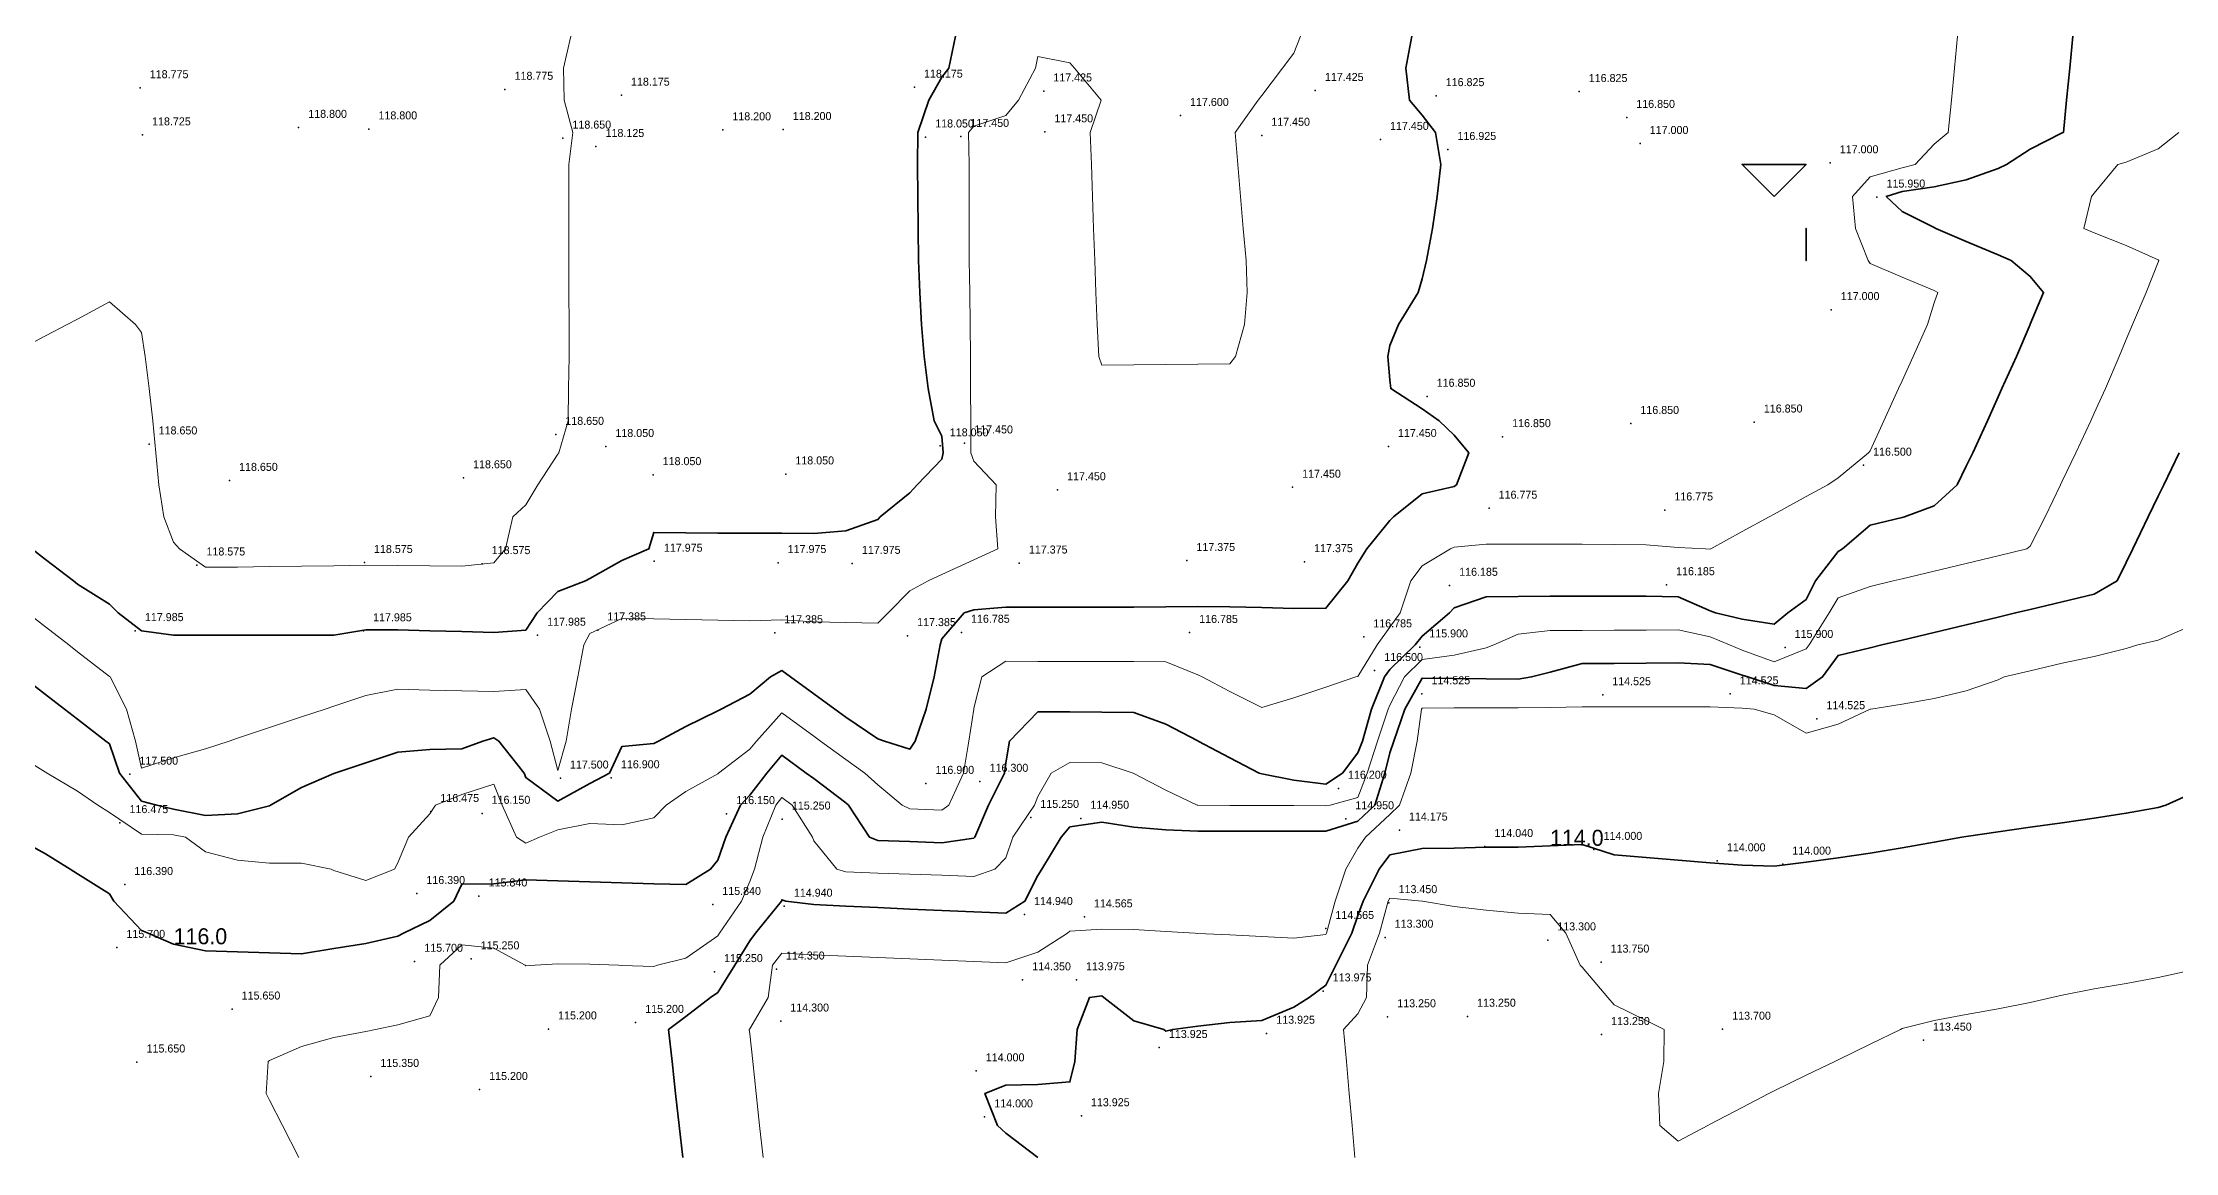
# Model space of a CAD drawing. Header units: metres. Extents: x 287882 to 288136, y 62808 to 63073.
# Drawn here: x 288023.5 to 288090.1, y 62846.2 to 62880.8 of the extents above; entities that cross this region are included whole.
import ezdxf

# ---------------------------------------------------------------- set-up
doc = ezdxf.new("R2010")
doc.units = ezdxf.units.M
for name, color, linetype in [('TOPO-CONT-PRIMARY', 2, 'Continuous'), ('TOPO-CONT-SECONDARY', 253, 'Continuous'), ('TOPO-CONT-TEXT', 3, 'Continuous'), ('TOPO-POINTS', 1, 'Continuous')]:
    doc.layers.add(name, color=color, linetype=linetype)

msp = doc.modelspace()

# ---------------------------------------------------------------- linework, layer by layer
at = {"layer": 'TOPO-CONT-PRIMARY', "lineweight": 35}
for points, elevation in [([(288022.653, 62856.043), (288023.6, 62855.52), (288024.364, 62855.043), (288024.6, 62854.896), (288025.6, 62854.271), (288025.733, 62854.043), (288026.6, 62853.127), (288026.807, 62853.043), (288027.6, 62852.699), (288028.6, 62852.49), (288029.6, 62852.459), (288030.6, 62852.428), (288031.6, 62852.397), (288032.6, 62852.566), (288033.6, 62852.719), (288034.6, 62852.954), (288034.782, 62853.043), (288035.6, 62853.441), (288036.349, 62854.043), (288036.6, 62854.578), (288037.6, 62854.581), (288038.6, 62854.716), (288039.6, 62854.684), (288040.6, 62854.652), (288041.6, 62854.621), (288042.6, 62854.585), (288043.6, 62854.564), (288044.374, 62855.043), (288044.6, 62855.322), (288044.85, 62856.043), (288045.305, 62857.043), (288045.6, 62857.35), (288046.135, 62858.043), (288046.6, 62858.598), (288047.366, 62858.043), (288047.6, 62857.874), (288048.6, 62857.116), (288048.679, 62857.043), (288049.344, 62856.043), (288049.6, 62855.94), (288050.6, 62855.905), (288051.6, 62855.87), (288052.6, 62856.015), (288052.628, 62856.043), (288053.056, 62857.043), (288053.558, 62858.043), (288053.6, 62858.365), (288053.712, 62859.043), (288054.6, 62859.951), (288055.6, 62859.95), (288056.6, 62859.949), (288057.6, 62859.938), (288058.6, 62859.572), (288059.6, 62859.046), (288059.606, 62859.043), (288060.6, 62858.521), (288061.508, 62858.043), (288061.6, 62858.02), (288062.6, 62857.823), (288063.6, 62857.7), (288064.112, 62858.043), (288064.6, 62858.672), (288064.736, 62859.043), (288065.023, 62860.043), (288065.424, 62861.043), (288065.6, 62861.273), (288066.386, 62862.043), (288066.6, 62862.321), (288067.46, 62863.043), (288067.6, 62863.202), (288068.6, 62863.545), (288069.6, 62863.559), (288070.6, 62863.562), (288071.6, 62863.564), (288072.6, 62863.566), (288073.6, 62863.569), (288074.6, 62863.548), (288075.6, 62863.106), (288075.768, 62863.043), (288076.6, 62862.846), (288077.6, 62862.69), (288078.029, 62863.043), (288078.6, 62863.463), (288078.896, 62864.043), (288079.6, 62864.957), (288079.738, 62865.043), (288080.6, 62865.786), (288081.6, 62866.025), (288081.676, 62866.043), (288082.6, 62866.384), (288083.323, 62867.043), (288083.6, 62867.621), (288083.803, 62868.043), (288084.261, 62869.043), (288084.6, 62869.785), (288084.718, 62870.043), (288085.17, 62871.043), (288085.594, 62872.043), (288085.6, 62872.058), (288086.018, 62873.043), (288085.6, 62873.547), (288085.007, 62874.043), (288084.6, 62874.216), (288083.6, 62874.641), (288082.651, 62875.043), (288082.6, 62875.075), (288081.6, 62875.571), (288081.102, 62876.043), (288081.6, 62876.195), (288082.6, 62876.343), (288083.6, 62876.561), (288084.6, 62876.914), (288084.856, 62877.043), (288085.6, 62877.518), (288086.6, 62878.025), (288086.642, 62878.043), (288086.738, 62879.043), (288086.834, 62880.043), (288086.931, 62881.043)], 116), ([(288022.891, 62861.043), (288023.6, 62860.497), (288024.188, 62860.043), (288024.6, 62859.726), (288025.485, 62859.043), (288025.6, 62858.954), (288025.911, 62858.043), (288026.6, 62857.171), (288027.08, 62857.043), (288027.6, 62856.921), (288028.6, 62856.716), (288029.6, 62856.772), (288030.6, 62857.026), (288030.623, 62857.043), (288031.6, 62857.594), (288032.6, 62858.031), (288032.632, 62858.043), (288033.6, 62858.367), (288034.6, 62858.701), (288035.6, 62858.784), (288036.6, 62858.801), (288037.258, 62859.043), (288037.6, 62859.146), (288037.763, 62859.043), (288038.551, 62858.043), (288038.6, 62857.901), (288039.6, 62857.167), (288040.6, 62857.718), (288041.213, 62858.043), (288041.6, 62858.872), (288042.6, 62858.967), (288042.75, 62859.043), (288043.6, 62859.502), (288044.6, 62859.99), (288044.704, 62860.043), (288045.6, 62860.502), (288046.248, 62861.043), (288046.6, 62861.241), (288046.873, 62861.043), (288047.6, 62860.517), (288048.254, 62860.043), (288048.6, 62859.793), (288049.6, 62859.108), (288049.804, 62859.043), (288050.6, 62858.792), (288050.762, 62859.043), (288051.108, 62860.043), (288051.36, 62861.043), (288051.549, 62862.043), (288051.6, 62862.23), (288052.298, 62863.043), (288052.6, 62863.138), (288053.6, 62863.222), (288054.6, 62863.221), (288055.6, 62863.221), (288056.6, 62863.223), (288057.6, 62863.225), (288058.6, 62863.237), (288059.6, 62863.244), (288060.6, 62863.231), (288061.6, 62863.209), (288062.6, 62863.185), (288063.6, 62863.189), (288064.284, 62864.043), (288064.6, 62864.598), (288064.879, 62865.043), (288065.6, 62865.924), (288065.705, 62866.043), (288066.6, 62866.759), (288067.6, 62866.988), (288067.682, 62867.043), (288068.063, 62868.043), (288067.6, 62868.591), (288067.14, 62869.043), (288066.6, 62869.416), (288065.624, 62870.043), (288065.6, 62870.316), (288065.536, 62871.043), (288065.6, 62871.395), (288065.868, 62872.043), (288066.477, 62873.043), (288066.6, 62873.467), (288066.741, 62874.043), (288066.931, 62875.043), (288067.072, 62876.043), (288067.183, 62877.043), (288067.02, 62878.043), (288066.6, 62878.583), (288066.211, 62879.043), (288066.094, 62880.043), (288066.284, 62881.043)], 117), ([(288023.17, 62865.043), (288023.6, 62864.712), (288024.467, 62864.043), (288024.6, 62863.941), (288025.6, 62863.314), (288025.872, 62863.043), (288026.6, 62862.484), (288027.6, 62862.345), (288028.6, 62862.345), (288029.6, 62862.344), (288030.6, 62862.344), (288031.6, 62862.343), (288032.6, 62862.345), (288033.6, 62862.513), (288034.6, 62862.511), (288035.6, 62862.485), (288036.6, 62862.46), (288037.6, 62862.435), (288038.6, 62862.507), (288038.957, 62863.043), (288039.6, 62863.716), (288040.463, 62864.043), (288040.6, 62864.122), (288041.6, 62864.674), (288042.445, 62865.043), (288042.6, 62865.557), (288043.6, 62865.543), (288044.6, 62865.533), (288045.6, 62865.53), (288046.6, 62865.533), (288047.6, 62865.522), (288048.6, 62865.606), (288049.6, 62865.962), (288049.673, 62866.043), (288050.6, 62866.795), (288050.83, 62867.043), (288051.6, 62867.844), (288051.637, 62868.043), (288051.6, 62868.557), (288051.358, 62869.043), (288051.175, 62870.043), (288051.052, 62871.043), (288050.967, 62872.043), (288050.907, 62873.043), (288050.866, 62874.043), (288050.855, 62875.043), (288050.845, 62876.043), (288050.835, 62877.043), (288050.845, 62878.043), (288051.197, 62879.043), (288051.6, 62879.762), (288051.814, 62880.043), (288052.021, 62881.043)], 118), ([(288077.6, 62876.043), (288078.6, 62877.043), (288077.6, 62877.043), (288076.6, 62877.043), (288077.6, 62876.043)], 117), ([(288078.6, 62874.043), (288078.6, 62874.043), (288078.6, 62875.043), (288078.6, 62874.043), (288078.6, 62874.043)], 117), ([(288043.505, 62846.043), (288043.392, 62847.043), (288043.283, 62848.043), (288043.171, 62849.043), (288043.064, 62850.043), (288043.6, 62850.45), (288044.368, 62851.043), (288044.6, 62851.199), (288045.134, 62852.043), (288045.6, 62852.806), (288045.782, 62853.043), (288046.588, 62854.043), (288046.6, 62854.09), (288046.724, 62854.043), (288047.6, 62853.942), (288048.6, 62853.892), (288049.6, 62853.844), (288050.6, 62853.799), (288051.6, 62853.756), (288052.6, 62853.715), (288053.6, 62853.675), (288054.196, 62854.043), (288054.6, 62854.844), (288054.719, 62855.043), (288055.324, 62856.043), (288055.6, 62856.363), (288056.6, 62856.515), (288057.6, 62856.35), (288058.6, 62856.272), (288059.6, 62856.23), (288060.6, 62856.229), (288061.6, 62856.228), (288062.6, 62856.227), (288063.6, 62856.226), (288064.6, 62856.539), (288065.125, 62857.043), (288065.437, 62858.043), (288065.6, 62858.679), (288065.723, 62859.043), (288066.063, 62860.043), (288066.6, 62861.003), (288067.6, 62860.995), (288068.6, 62860.987), (288069.6, 62860.978), (288070.024, 62861.043), (288070.6, 62861.193), (288071.6, 62861.465), (288072.6, 62861.468), (288073.6, 62861.474), (288074.6, 62861.48), (288075.6, 62861.43), (288076.6, 62861.103), (288076.774, 62861.043), (288077.6, 62860.772), (288078.6, 62860.68), (288079.114, 62861.043), (288079.6, 62861.717), (288080.6, 62861.956), (288080.965, 62862.043), (288081.6, 62862.195), (288082.6, 62862.435), (288083.6, 62862.674), (288084.6, 62862.913), (288085.143, 62863.043), (288085.6, 62863.153), (288086.6, 62863.392), (288087.6, 62863.631), (288088.315, 62864.043), (288088.6, 62864.616), (288088.806, 62865.043), (288089.289, 62866.043), (288089.6, 62866.689), (288089.771, 62867.043), (288090.254, 62868.043)], 115), ([(288054.599, 62846.043), (288053.6, 62846.803), (288053.342, 62847.043), (288052.944, 62848.043), (288053.6, 62848.306), (288054.6, 62848.32), (288055.6, 62848.403), (288055.753, 62849.043), (288055.828, 62850.043), (288056.213, 62851.043), (288056.6, 62851.086), (288056.665, 62851.043), (288057.6, 62850.307), (288058.537, 62850.043), (288058.6, 62849.992), (288058.811, 62850.043), (288059.6, 62850.148), (288060.6, 62850.255), (288061.6, 62850.319), (288062.6, 62850.734), (288063.074, 62851.043), (288063.6, 62851.422), (288063.911, 62852.043), (288064.408, 62853.043), (288064.6, 62853.594), (288064.757, 62854.043), (288065.263, 62855.043), (288065.6, 62855.494), (288066.6, 62855.687), (288067.6, 62855.701), (288068.6, 62855.73), (288069.6, 62855.735), (288070.6, 62855.773), (288071.6, 62855.813), (288072.6, 62855.496), (288073.6, 62855.406), (288074.6, 62855.323), (288075.6, 62855.245), (288076.6, 62855.166), (288077.6, 62855.135), (288078.6, 62855.258), (288079.6, 62855.398), (288080.6, 62855.548), (288081.6, 62855.709), (288082.6, 62855.882), (288083.469, 62856.043), (288083.6, 62856.063), (288084.6, 62856.214), (288085.6, 62856.353), (288086.6, 62856.489), (288087.6, 62856.635), (288088.6, 62856.791), (288089.6, 62856.973), (288089.833, 62857.043), (288090.6, 62857.381)], 114)]:
    msp.add_lwpolyline(points, dxfattribs=dict(at, elevation=elevation))
at = {"layer": 'TOPO-CONT-SECONDARY', "lineweight": 13}
for points, elevation in [([(288022.6, 62858.696), (288023.6, 62858.073), (288023.651, 62858.043), (288024.6, 62857.482), (288025.229, 62857.043), (288025.6, 62856.809), (288026.6, 62856.136), (288027.6, 62856.112), (288027.968, 62856.043), (288028.6, 62855.582), (288029.6, 62855.321), (288030.6, 62855.228), (288031.6, 62855.232), (288032.52, 62855.043), (288032.6, 62855.004), (288033.6, 62854.685), (288034.502, 62855.043), (288034.6, 62855.242), (288034.937, 62856.043), (288035.6, 62856.775), (288035.786, 62857.043), (288036.6, 62857.375), (288037.6, 62857.692), (288037.863, 62857.043), (288038.311, 62856.043), (288038.6, 62855.852), (288039.035, 62856.043), (288039.6, 62856.272), (288040.6, 62856.468), (288041.6, 62856.432), (288042.6, 62856.644), (288042.99, 62857.043), (288043.6, 62857.469), (288044.6, 62858.016), (288044.627, 62858.043), (288045.6, 62858.79), (288045.81, 62859.043), (288046.6, 62859.919), (288047.6, 62859.195), (288047.81, 62859.043), (288048.6, 62858.472), (288049.192, 62858.043), (288049.6, 62857.672), (288050.361, 62857.043), (288050.6, 62856.923), (288051.6, 62856.888), (288051.813, 62857.043), (288052.275, 62858.043), (288052.442, 62859.043), (288052.596, 62860.043), (288052.6, 62860.072), (288052.851, 62861.043), (288053.6, 62861.532), (288054.6, 62861.531), (288055.6, 62861.531), (288056.6, 62861.53), (288057.6, 62861.529), (288058.6, 62861.513), (288059.6, 62861.113), (288059.733, 62861.043), (288060.6, 62860.588), (288061.6, 62860.091), (288062.6, 62860.394), (288063.6, 62860.73), (288064.534, 62861.043), (288064.6, 62861.053), (288065.203, 62862.043), (288065.6, 62862.597), (288065.918, 62863.043), (288066.252, 62864.043), (288066.6, 62864.51), (288067.487, 62865.043), (288067.6, 62865.091), (288068.6, 62865.187), (288069.6, 62865.19), (288070.6, 62865.19), (288071.6, 62865.191), (288072.6, 62865.182), (288073.6, 62865.172), (288074.6, 62865.082), (288075.459, 62865.043), (288075.6, 62865.037), (288075.619, 62865.043), (288076.6, 62865.58), (288077.449, 62866.043), (288077.6, 62866.126), (288078.6, 62866.672), (288079.279, 62867.043), (288079.6, 62867.258), (288080.552, 62868.043), (288080.6, 62868.106), (288081.029, 62869.043), (288081.487, 62870.043), (288081.6, 62870.292), (288081.944, 62871.043), (288082.39, 62872.043), (288082.6, 62872.724), (288082.712, 62873.043), (288082.6, 62873.104), (288081.6, 62873.528), (288080.6, 62873.953), (288080.536, 62874.043), (288080.143, 62875.043), (288080.05, 62876.043), (288080.6, 62876.66), (288081.6, 62876.938), (288082.006, 62877.043), (288082.6, 62877.673), (288083.042, 62878.043), (288083.139, 62879.043), (288083.235, 62880.043), (288083.331, 62881.043)], 116.5), ([(288022.6, 62871.156), (288023.6, 62871.687), (288024.273, 62872.043), (288024.6, 62872.217), (288025.6, 62872.748), (288026.414, 62872.043), (288026.6, 62871.797), (288026.715, 62871.043), (288026.84, 62870.043), (288026.947, 62869.043), (288027.04, 62868.043), (288027.14, 62867.043), (288027.297, 62866.043), (288027.6, 62865.25), (288027.787, 62865.043), (288028.6, 62864.47), (288029.6, 62864.471), (288030.6, 62864.487), (288031.6, 62864.502), (288032.6, 62864.517), (288033.6, 62864.529), (288034.6, 62864.521), (288035.6, 62864.512), (288036.6, 62864.498), (288037.6, 62864.609), (288037.966, 62865.043), (288038.195, 62866.043), (288038.6, 62866.421), (288038.98, 62867.043), (288039.6, 62867.994), (288039.631, 62868.043), (288039.922, 62869.043), (288039.938, 62870.043), (288039.954, 62871.043), (288039.954, 62872.043), (288039.951, 62873.043), (288039.948, 62874.043), (288039.946, 62875.043), (288039.943, 62876.043), (288039.951, 62877.043), (288040.067, 62878.043), (288039.8, 62879.043), (288039.785, 62880.043), (288040.009, 62881.043)], 118.5), ([(288023.031, 62863.043), (288023.6, 62862.604), (288024.327, 62862.043), (288024.6, 62861.833), (288025.6, 62861.062), (288025.613, 62861.043), (288026.123, 62860.043), (288026.41, 62859.043), (288026.6, 62858.197), (288027.6, 62858.514), (288028.6, 62858.797), (288029.338, 62859.043), (288029.6, 62859.131), (288030.6, 62859.465), (288031.6, 62859.799), (288032.331, 62860.043), (288032.6, 62860.133), (288033.6, 62860.467), (288034.6, 62860.66), (288035.6, 62860.634), (288036.6, 62860.609), (288037.6, 62860.592), (288038.6, 62860.648), (288039.026, 62860.043), (288039.362, 62859.043), (288039.6, 62858.128), (288039.858, 62859.043), (288040.034, 62860.043), (288040.224, 62861.043), (288040.412, 62862.043), (288040.6, 62862.395), (288041.6, 62862.873), (288042.6, 62862.853), (288043.6, 62862.834), (288044.6, 62862.815), (288045.6, 62862.799), (288046.6, 62862.829), (288047.6, 62862.768), (288048.6, 62862.745), (288049.6, 62862.724), (288049.918, 62863.043), (288050.6, 62863.735), (288051.172, 62864.043), (288051.6, 62864.241), (288052.6, 62864.701), (288053.347, 62865.043), (288053.275, 62866.043), (288053.294, 62867.043), (288052.6, 62867.78), (288052.506, 62868.043), (288052.506, 62869.043), (288052.499, 62870.043), (288052.491, 62871.043), (288052.481, 62872.043), (288052.469, 62873.043), (288052.457, 62874.043), (288052.454, 62875.043), (288052.451, 62876.043), (288052.448, 62877.043), (288052.437, 62878.043), (288052.6, 62878.233), (288053.6, 62878.57), (288053.998, 62879.043), (288054.523, 62880.043), (288054.6, 62880.415), (288055.6, 62880.209), (288055.739, 62880.043), (288056.575, 62879.043), (288056.235, 62878.043), (288056.27, 62877.043), (288056.306, 62876.043), (288056.341, 62875.043), (288056.377, 62874.043), (288056.412, 62873.043), (288056.448, 62872.043), (288056.501, 62871.043), (288056.6, 62870.779), (288057.6, 62870.79), (288058.6, 62870.8), (288059.6, 62870.811), (288060.6, 62870.822), (288060.77, 62871.043), (288061.05, 62872.043), (288061.139, 62873.043), (288061.106, 62874.043), (288061.018, 62875.043), (288060.93, 62876.043), (288060.843, 62877.043), (288060.767, 62878.043), (288061.484, 62879.043), (288061.6, 62879.197), (288062.242, 62880.043), (288062.6, 62880.515), (288062.802, 62881.043)], 117.5), ([(288031.516, 62846.043), (288031.004, 62847.043), (288030.6, 62847.833), (288030.492, 62848.043), (288030.553, 62849.043), (288030.6, 62849.07), (288031.6, 62849.512), (288032.6, 62849.793), (288033.6, 62849.978), (288033.909, 62850.043), (288034.6, 62850.184), (288035.6, 62850.467), (288035.87, 62851.043), (288035.916, 62852.043), (288036.6, 62852.685), (288037.6, 62852.573), (288038.578, 62852.043), (288038.6, 62852.027), (288038.89, 62852.043), (288039.6, 62852.091), (288040.6, 62852.076), (288041.495, 62852.043), (288041.6, 62852.04), (288042.6, 62852.005), (288042.714, 62852.043), (288043.6, 62852.267), (288044.6, 62852.958), (288044.651, 62853.043), (288045.339, 62854.043), (288045.6, 62854.654), (288045.742, 62855.043), (288046.01, 62856.043), (288046.417, 62857.043), (288046.6, 62857.276), (288046.922, 62857.043), (288047.555, 62856.043), (288047.6, 62855.926), (288048.317, 62855.043), (288048.6, 62854.957), (288049.6, 62854.922), (288050.6, 62854.888), (288051.6, 62854.853), (288052.6, 62854.818), (288053.26, 62855.043), (288053.6, 62855.4), (288053.821, 62856.043), (288054.497, 62857.043), (288054.6, 62857.317), (288055.018, 62858.043), (288055.6, 62858.369), (288056.6, 62858.368), (288057.572, 62858.043), (288057.6, 62858.031), (288058.6, 62857.505), (288059.58, 62857.043), (288059.6, 62857.04), (288060.6, 62857.036), (288061.6, 62857.032), (288062.6, 62857.028), (288063.6, 62857.024), (288063.73, 62857.043), (288064.6, 62857.285), (288064.884, 62858.043), (288065.208, 62859.043), (288065.543, 62860.043), (288065.6, 62860.165), (288066.051, 62861.043), (288066.6, 62861.587), (288067.6, 62861.723), (288068.6, 62861.957), (288068.846, 62862.043), (288069.6, 62862.379), (288070.6, 62862.495), (288071.6, 62862.498), (288072.6, 62862.501), (288073.6, 62862.504), (288074.6, 62862.511), (288075.6, 62862.293), (288076.211, 62862.043), (288076.6, 62861.884), (288077.6, 62861.512), (288078.6, 62861.922), (288078.695, 62862.043), (288079.323, 62863.043), (288079.6, 62863.513), (288080.6, 62863.871), (288081.32, 62864.043), (288081.6, 62864.11), (288082.6, 62864.35), (288083.6, 62864.589), (288084.6, 62864.828), (288085.499, 62865.043), (288085.6, 62865.124), (288086.065, 62866.043), (288086.547, 62867.043), (288086.6, 62867.154), (288087.029, 62868.043), (288087.493, 62869.043), (288087.6, 62869.279), (288087.949, 62870.043), (288088.375, 62871.043), (288088.6, 62871.576), (288088.798, 62872.043), (288089.222, 62873.043), (288089.6, 62873.995), (288089.62, 62874.043), (288089.6, 62874.059), (288088.6, 62874.509), (288087.6, 62874.904), (288087.272, 62875.043), (288087.518, 62876.043), (288087.6, 62876.144), (288088.334, 62877.043), (288088.6, 62877.116), (288089.6, 62877.532), (288090.241, 62878.043)], 115.5), ([(288046.014, 62846.043), (288045.907, 62847.043), (288045.8, 62848.043), (288045.692, 62849.043), (288045.6, 62849.902), (288045.585, 62850.043), (288045.6, 62850.056), (288046.173, 62851.043), (288046.314, 62852.043), (288046.6, 62852.417), (288047.6, 62852.373), (288048.6, 62852.329), (288049.6, 62852.285), (288050.6, 62852.244), (288051.6, 62852.201), (288052.6, 62852.157), (288053.6, 62852.122), (288054.6, 62852.453), (288055.522, 62853.043), (288055.6, 62853.109), (288056.6, 62853.175), (288057.6, 62853.158), (288058.6, 62853.099), (288059.509, 62853.043), (288059.6, 62853.039), (288060.6, 62852.991), (288061.6, 62852.943), (288062.6, 62852.894), (288063.6, 62853.005), (288063.62, 62853.043), (288063.887, 62854.043), (288064.22, 62855.043), (288064.6, 62855.697), (288064.833, 62856.043), (288065.6, 62856.751), (288065.902, 62857.043), (288066.248, 62858.043), (288066.449, 62859.043), (288066.583, 62860.043), (288066.6, 62860.074), (288067.6, 62860.084), (288068.6, 62860.083), (288069.6, 62860.082), (288070.6, 62860.088), (288071.6, 62860.108), (288072.6, 62860.106), (288073.6, 62860.109), (288074.6, 62860.112), (288075.6, 62860.114), (288076.6, 62860.066), (288076.979, 62860.043), (288077.6, 62859.866), (288078.6, 62859.288), (288079.6, 62859.571), (288080.6, 62860.037), (288080.617, 62860.043), (288081.6, 62860.196), (288082.6, 62860.371), (288083.6, 62860.611), (288084.6, 62860.959), (288084.788, 62861.043), (288085.6, 62861.238), (288086.6, 62861.477), (288087.6, 62861.682), (288088.6, 62861.931), (288088.966, 62862.043), (288089.6, 62862.195), (288090.6, 62862.629)], 114.5), ([(288064.497, 62846.043), (288064.419, 62847.043), (288064.329, 62848.043), (288064.237, 62849.043), (288064.146, 62850.043), (288064.6, 62850.528), (288064.864, 62851.043), (288064.901, 62852.043), (288065.275, 62853.043), (288065.546, 62854.043), (288065.6, 62854.137), (288066.6, 62854.045), (288066.617, 62854.043), (288067.6, 62853.882), (288068.6, 62853.761), (288069.6, 62853.668), (288070.6, 62853.632), (288071.097, 62853.043), (288071.541, 62852.043), (288071.6, 62851.983), (288072.404, 62851.043), (288072.6, 62850.812), (288073.6, 62850.32), (288074.163, 62850.043), (288074.154, 62849.043), (288073.987, 62848.043), (288074.027, 62847.043), (288074.6, 62846.558), (288075.526, 62847.043), (288075.6, 62847.082), (288076.6, 62847.607), (288077.437, 62848.043), (288077.6, 62848.127), (288078.6, 62848.609), (288079.5, 62849.043), (288079.6, 62849.092), (288080.6, 62849.58), (288081.548, 62850.043), (288081.6, 62850.067), (288082.6, 62850.322), (288083.6, 62850.51), (288084.6, 62850.681), (288085.6, 62850.887), (288086.271, 62851.043), (288086.6, 62851.11), (288087.6, 62851.307), (288088.6, 62851.471), (288089.6, 62851.661), (288090.6, 62851.884)], 113.5)]:
    msp.add_lwpolyline(points, dxfattribs=dict(at, elevation=elevation))
at = {"layer": 'TOPO-POINTS'}
for p in [(288026.554, 62879.434), (288037.951, 62879.383), (288041.589, 62879.2), (288050.743, 62879.451), (288054.782, 62879.332), (288063.267, 62879.348), (288067.041, 62879.186), (288071.509, 62879.314), (288059.053, 62878.567), (288072.994, 62878.506), (288026.627, 62877.961), (288031.506, 62878.196), (288033.7, 62878.148), (288039.76, 62877.86), (288044.755, 62878.119), (288046.643, 62878.128), (288051.092, 62877.895), (288052.191, 62877.913), (288054.816, 62878.056), (288061.591, 62877.949), (288065.301, 62877.82), (288040.794, 62877.599), (288067.408, 62877.506), (288073.414, 62877.693), (288079.351, 62877.09), (288080.812, 62876.02), (288079.383, 62872.508), (288066.759, 62869.801), (288039.537, 62868.613), (288069.116, 62868.541), (288073.122, 62868.953), (288076.979, 62868.998), (288026.832, 62868.314), (288041.102, 62868.234), (288051.548, 62868.255), (288052.312, 62868.345), (288065.549, 62868.233), (288029.345, 62867.176), (288036.655, 62867.257), (288042.578, 62867.355), (288046.723, 62867.378), (288080.392, 62867.651), (288055.212, 62866.883), (288062.556, 62866.963), (288068.694, 62866.308), (288074.184, 62866.253), (288028.327, 62864.535), (288033.56, 62864.613), (288037.237, 62864.578), (288042.617, 62864.653), (288046.483, 62864.611), (288048.802, 62864.586), (288054.018, 62864.597), (288059.252, 62864.675), (288062.929, 62864.639), (288067.461, 62863.901), (288074.238, 62863.92), (288026.403, 62862.487), (288033.531, 62862.481), (288040.848, 62862.509), (288046.377, 62862.42), (288052.211, 62862.435), (288059.339, 62862.429), (288038.97, 62862.343), (288050.528, 62862.331), (288064.779, 62862.291), (288066.528, 62861.978), (288077.94, 62861.962), (288065.121, 62861.241), (288066.596, 62860.515), (288072.244, 62860.486), (288076.228, 62860.512), (288078.934, 62859.738), (288026.231, 62858.006), (288039.681, 62857.884), (288041.274, 62857.893), (288052.791, 62857.784), (288051.101, 62857.719), (288063.988, 62857.567), (288025.922, 62856.493), (288035.634, 62856.841), (288037.235, 62856.784), (288044.877, 62856.775), (288046.615, 62856.605), (288054.376, 62856.655), (288055.941, 62856.63), (288064.217, 62856.614), (288065.893, 62856.261), (288068.563, 62855.748), (288071.972, 62855.657), (288075.825, 62855.3), (288077.868, 62855.197), (288026.073, 62854.561), (288035.196, 62854.28), (288037.14, 62854.203), (288044.44, 62853.939), (288046.677, 62853.884), (288065.568, 62853.995), (288054.182, 62853.624), (288056.052, 62853.551), (288063.593, 62853.188), (288025.826, 62852.6), (288065.446, 62852.916), (288070.526, 62852.832), (288035.13, 62852.165), (288036.893, 62852.241), (288044.497, 62851.843), (288046.43, 62851.923), (288072.193, 62852.14), (288054.124, 62851.585), (288055.805, 62851.589), (288063.511, 62851.24), (288029.425, 62850.675), (288065.527, 62850.433), (288068.022, 62850.45), (288039.312, 62850.054), (288042.033, 62850.257), (288046.566, 62850.3), (288061.747, 62849.919), (288072.207, 62849.878), (288075.991, 62850.046), (288058.393, 62849.474), (288082.264, 62849.703), (288026.455, 62849.021), (288033.76, 62848.57), (288052.672, 62848.745), (288037.158, 62848.163), (288052.937, 62847.308), (288055.958, 62847.344)]:
    msp.add_point(p, dxfattribs=at)

# ---------------------------------------------------------------- texts
at = {"layer": 'TOPO-CONT-TEXT'}
for s, height, p in [('118.775', 0.25, (288026.854, 62879.734)), ('118.775', 0.25, (288038.251, 62879.683)), ('118.175', 0.25, (288041.889, 62879.5)), ('118.175', 0.25, (288051.043, 62879.751)), ('117.425', 0.25, (288055.082, 62879.632)), ('117.425', 0.25, (288063.567, 62879.648)), ('116.825', 0.25, (288067.341, 62879.486)), ('116.825', 0.25, (288071.809, 62879.614)), ('117.600', 0.25, (288059.353, 62878.867)), ('116.850', 0.25, (288073.294, 62878.806)), ('118.725', 0.25, (288026.927, 62878.261)), ('118.800', 0.25, (288031.806, 62878.496)), ('118.800', 0.25, (288034, 62878.448)), ('118.650', 0.25, (288040.06, 62878.16)), ('118.200', 0.25, (288045.055, 62878.419)), ('118.200', 0.25, (288046.943, 62878.428)), ('118.050', 0.25, (288051.392, 62878.195)), ('117.450', 0.25, (288052.491, 62878.213)), ('117.450', 0.25, (288055.116, 62878.356)), ('117.450', 0.25, (288061.891, 62878.249)), ('118.125', 0.25, (288041.094, 62877.899)), ('117.450', 0.25, (288065.601, 62878.12)), ('116.925', 0.25, (288067.708, 62877.806)), ('117.000', 0.25, (288073.714, 62877.993)), ('117.000', 0.25, (288079.651, 62877.39)), ('115.950', 0.25, (288081.112, 62876.32)), ('117.000', 0.25, (288079.683, 62872.808)), ('116.850', 0.25, (288067.059, 62870.101)), ('118.650', 0.25, (288039.837, 62868.913)), ('116.850', 0.25, (288069.416, 62868.841)), ('116.850', 0.25, (288073.422, 62869.253)), ('116.850', 0.25, (288077.279, 62869.298)), ('118.650', 0.25, (288027.132, 62868.614)), ('118.050', 0.25, (288041.402, 62868.534)), ('118.050', 0.25, (288051.848, 62868.555)), ('117.450', 0.25, (288052.612, 62868.645)), ('117.450', 0.25, (288065.849, 62868.533)), ('118.650', 0.25, (288029.645, 62867.476)), ('118.650', 0.25, (288036.955, 62867.557)), ('118.050', 0.25, (288042.878, 62867.655)), ('118.050', 0.25, (288047.023, 62867.678)), ('116.500', 0.25, (288080.692, 62867.951)), ('117.450', 0.25, (288055.512, 62867.183)), ('117.450', 0.25, (288062.856, 62867.263)), ('116.775', 0.25, (288068.994, 62866.608)), ('116.775', 0.25, (288074.484, 62866.553)), ('118.575', 0.25, (288028.627, 62864.835)), ('118.575', 0.25, (288033.86, 62864.913)), ('118.575', 0.25, (288037.537, 62864.878)), ('117.975', 0.25, (288042.917, 62864.953)), ('117.975', 0.25, (288046.783, 62864.911)), ('117.975', 0.25, (288049.102, 62864.886)), ('117.375', 0.25, (288054.318, 62864.897)), ('117.375', 0.25, (288059.552, 62864.975)), ('117.375', 0.25, (288063.229, 62864.939)), ('116.185', 0.25, (288067.761, 62864.201)), ('116.185', 0.25, (288074.538, 62864.22)), ('117.385', 0.25, (288041.148, 62862.809)), ('117.985', 0.25, (288026.703, 62862.787)), ('117.985', 0.25, (288033.831, 62862.781)), ('117.985', 0.25, (288039.27, 62862.643)), ('117.385', 0.25, (288046.677, 62862.72)), ('117.385', 0.25, (288050.828, 62862.631)), ('116.785', 0.25, (288052.511, 62862.735)), ('116.785', 0.25, (288059.639, 62862.729)), ('116.785', 0.25, (288065.079, 62862.591)), ('115.900', 0.25, (288066.828, 62862.278)), ('115.900', 0.25, (288078.24, 62862.262)), ('116.500', 0.25, (288065.421, 62861.541)), ('114.525', 0.25, (288066.896, 62860.815)), ('114.525', 0.25, (288076.528, 62860.812)), ('114.525', 0.25, (288072.544, 62860.786)), ('114.525', 0.25, (288079.234, 62860.038)), ('117.500', 0.25, (288026.531, 62858.306)), ('117.500', 0.25, (288039.981, 62858.184)), ('116.900', 0.25, (288041.574, 62858.193)), ('116.900', 0.25, (288051.401, 62858.019)), ('116.300', 0.25, (288053.091, 62858.084)), ('116.200', 0.25, (288064.288, 62857.867)), ('116.475', 0.25, (288035.934, 62857.141)), ('116.150', 0.25, (288037.535, 62857.084)), ('116.150', 0.25, (288045.177, 62857.075)), ('115.250', 0.25, (288046.915, 62856.905)), ('115.250', 0.25, (288054.676, 62856.955)), ('114.950', 0.25, (288056.241, 62856.93)), ('114.950', 0.25, (288064.517, 62856.914)), ('116.475', 0.25, (288026.222, 62856.793)), ('114.175', 0.25, (288066.193, 62856.561)), ('114.040', 0.25, (288068.863, 62856.048)), ('114.0', 0.5, (288070.6, 62855.773)), ('114.000', 0.25, (288072.272, 62855.957)), ('114.000', 0.25, (288076.125, 62855.6)), ('114.000', 0.25, (288078.168, 62855.497)), ('116.390', 0.25, (288026.373, 62854.861)), ('116.390', 0.25, (288035.496, 62854.58)), ('115.840', 0.25, (288037.44, 62854.503)), ('115.840', 0.25, (288044.74, 62854.239)), ('114.940', 0.25, (288046.977, 62854.184)), ('113.450', 0.25, (288065.868, 62854.295)), ('114.940', 0.25, (288054.482, 62853.924)), ('114.565', 0.25, (288056.352, 62853.851)), ('114.565', 0.25, (288063.893, 62853.488)), ('115.700', 0.25, (288026.126, 62852.9)), ('116.0', 0.5, (288027.6, 62852.699)), ('113.300', 0.25, (288065.746, 62853.216)), ('113.300', 0.25, (288070.826, 62853.132)), ('115.700', 0.25, (288035.43, 62852.465)), ('115.250', 0.25, (288037.193, 62852.541)), ('114.350', 0.25, (288046.73, 62852.223)), ('113.750', 0.25, (288072.493, 62852.44)), ('115.250', 0.25, (288044.797, 62852.143)), ('114.350', 0.25, (288054.424, 62851.885)), ('113.975', 0.25, (288056.105, 62851.889)), ('113.975', 0.25, (288063.811, 62851.54)), ('115.650', 0.25, (288029.725, 62850.975)), ('115.200', 0.25, (288039.612, 62850.354)), ('115.200', 0.25, (288042.333, 62850.557)), ('114.300', 0.25, (288046.866, 62850.6)), ('113.925', 0.25, (288062.047, 62850.219)), ('113.250', 0.25, (288065.827, 62850.733)), ('113.250', 0.25, (288068.322, 62850.75)), ('113.250', 0.25, (288072.507, 62850.178)), ('113.700', 0.25, (288076.291, 62850.346)), ('113.925', 0.25, (288058.693, 62849.774)), ('113.450', 0.25, (288082.564, 62850.003)), ('115.650', 0.25, (288026.755, 62849.321)), ('115.350', 0.25, (288034.06, 62848.87)), ('114.000', 0.25, (288052.972, 62849.045)), ('115.200', 0.25, (288037.458, 62848.463)), ('114.000', 0.25, (288053.237, 62847.608)), ('113.925', 0.25, (288056.258, 62847.644))]:
    msp.add_text(s, height=height, dxfattribs=at).set_placement(p)

doc.saveas('drawing.dxf')
